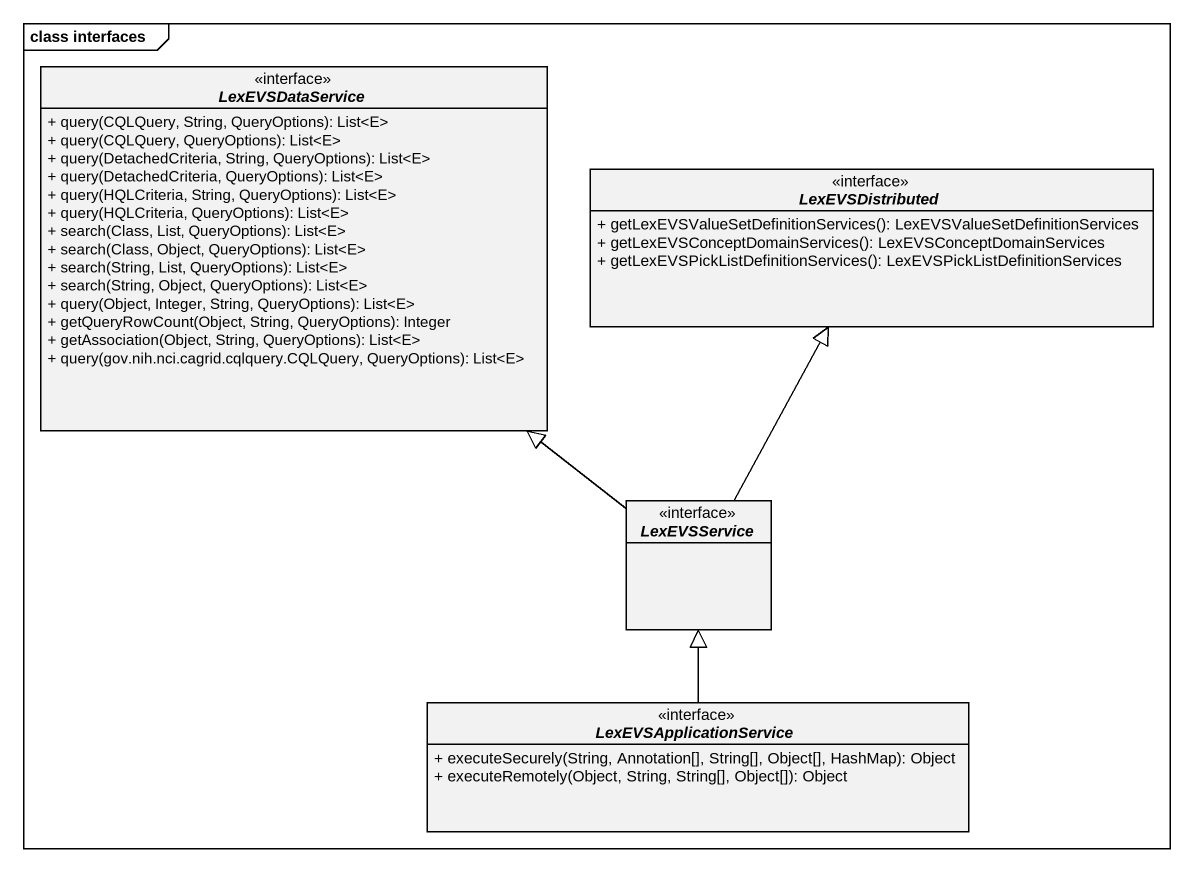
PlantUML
@startuml
mainframe class interfaces
hide circle
hide empty members
skinparam classAttributeIconSize 0
interface LexEVSDataService <<interface>> {
  + query(CQLQuery, String, QueryOptions): List<E>
  + query(CQLQuery, QueryOptions): List<E>
  + query(DetachedCriteria, String, QueryOptions): List<E>
  + query(DetachedCriteria, QueryOptions): List<E>
  + query(HQLCriteria, String, QueryOptions): List<E>
  + query(HQLCriteria, QueryOptions): List<E>
  + search(Class, List, QueryOptions): List<E>
  + search(Class, Object, QueryOptions): List<E>
  + search(String, List, QueryOptions): List<E>
  + search(String, Object, QueryOptions): List<E>
  + query(Object, Integer, String, QueryOptions): List<E>
  + getQueryRowCount(Object, String, QueryOptions): Integer
  + getAssociation(Object, String, QueryOptions): List<E>
  + query(gov.nih.nci.cagrid.cqlquery.CQLQuery, QueryOptions): List<E>
}
interface LexEVSDistributed <<interface>> {
  + getLexEVSValueSetDefinitionServices(): LexEVSValueSetDefinitionServices
  + getLexEVSConceptDomainServices(): LexEVSConceptDomainServices
  + getLexEVSPickListDefinitionServices(): LexEVSPickListDefinitionServices
}
interface LexEVSService <<interface>>
interface LexEVSApplicationService <<interface>> {
  + executeSecurely(String, Annotation[], String[], Object[], HashMap): Object
  + executeRemotely(Object, String, String[], Object[]): Object
}
LexEVSService -up-|> LexEVSDataService
LexEVSService -up-|> LexEVSDistributed
LexEVSApplicationService -up-|> LexEVSService
@enduml
